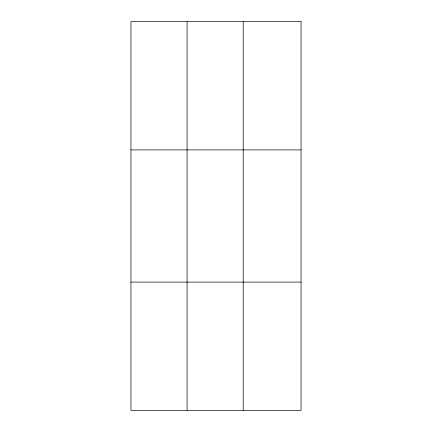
<?xml version="1.0" encoding="UTF-8"?>
<svg xmlns="http://www.w3.org/2000/svg" width="432" height="432" viewBox="0 0 432 432"><rect width="100%" height="100%" fill="white"/><g stroke="black" fill="none" stroke-linecap="round" stroke-linejoin="round"><path stroke-width="0.65" d="M187.083 410.4L187.083 21.6M243.216 410.4L243.216 21.6M130.945 149.904L301.055 149.904M130.945 282.096L301.055 282.096M301.055 21.6L301.055 410.4L130.945 410.4L130.945 21.6L301.055 21.6"/></g></svg>
